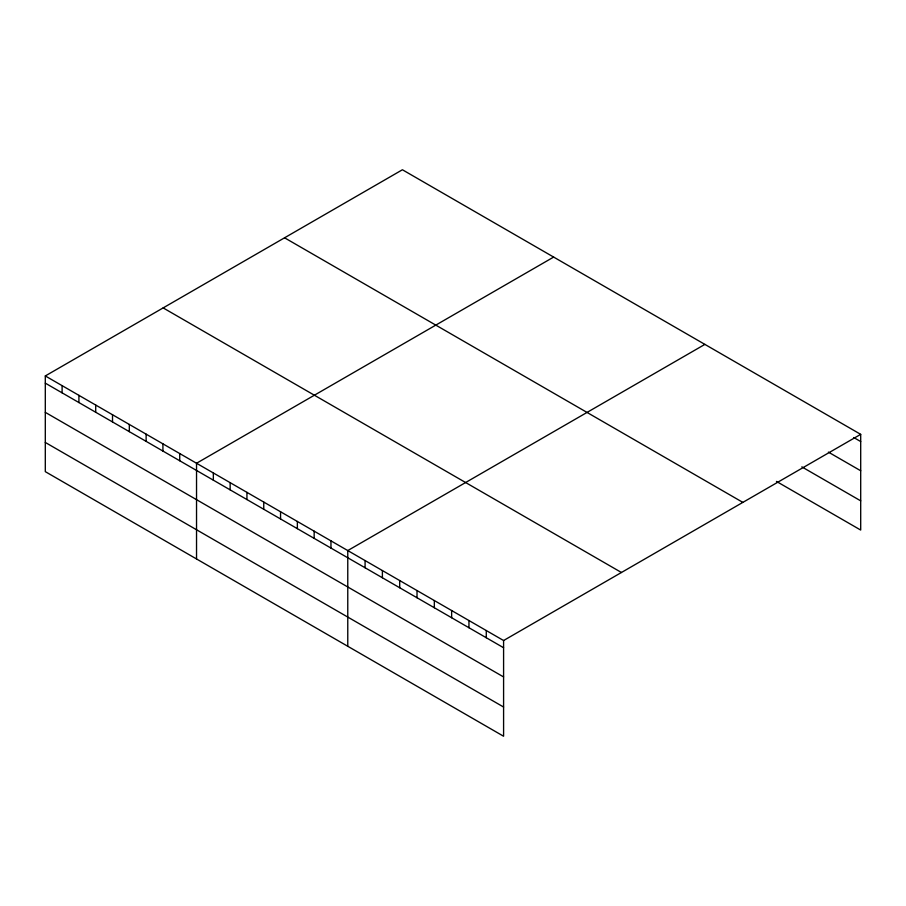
<?xml version="1.0" encoding="UTF-8"?>
<svg xmlns="http://www.w3.org/2000/svg" width="906" height="906" viewBox="0 0 906 906"><rect width="100%" height="100%" fill="white"/><g stroke="black" fill="none" stroke-linecap="round" stroke-linejoin="round"><path stroke-width="1.36" d="M503.589 676.941L503.589 640.531L45.3 375.945L45.3 471.652L503.589 736.238L503.589 676.941L45.3 412.355M776.442 481.414L860.7 530.055L860.7 434.348L402.411 169.762L45.3 375.945M553.645 257.077L196.534 463.26L196.534 558.968M704.879 344.393L347.768 550.565L347.768 646.272M503.589 640.531L860.7 434.348M853.78 437.553L860.7 441.55M828.378 452.105L860.7 470.758M801.833 466.862L860.7 500.848M284.563 237.802L742.852 502.388M163.148 307.904L621.437 572.49M45.3 383.147L503.589 647.733M45.3 442.445L503.589 707.031M486.273 630.531L486.273 637.733M468.957 620.542L468.957 627.745M451.641 610.542L451.641 617.745M434.336 600.542L434.336 607.745M417.02 590.553L417.02 597.756M399.705 580.553L399.705 587.756M382.389 570.565L382.389 577.756M365.084 560.565L365.084 567.768M330.962 540.871L330.962 548.073M314.156 531.165L314.156 538.368M297.361 521.46L297.361 528.662M280.554 511.765L280.554 518.968M263.748 502.06L263.748 509.263M246.942 492.366L246.942 499.557M230.147 482.66L230.147 489.863M213.34 472.955L213.34 480.157M179.728 453.555L179.728 460.758M162.921 443.849L162.921 451.052M146.126 434.155L146.126 441.347M129.32 424.45L129.32 431.652M112.514 414.744L112.514 421.947M95.708 405.05L95.708 412.253M78.913 395.344L78.913 402.547M62.106 385.639L62.106 392.842"/></g></svg>
